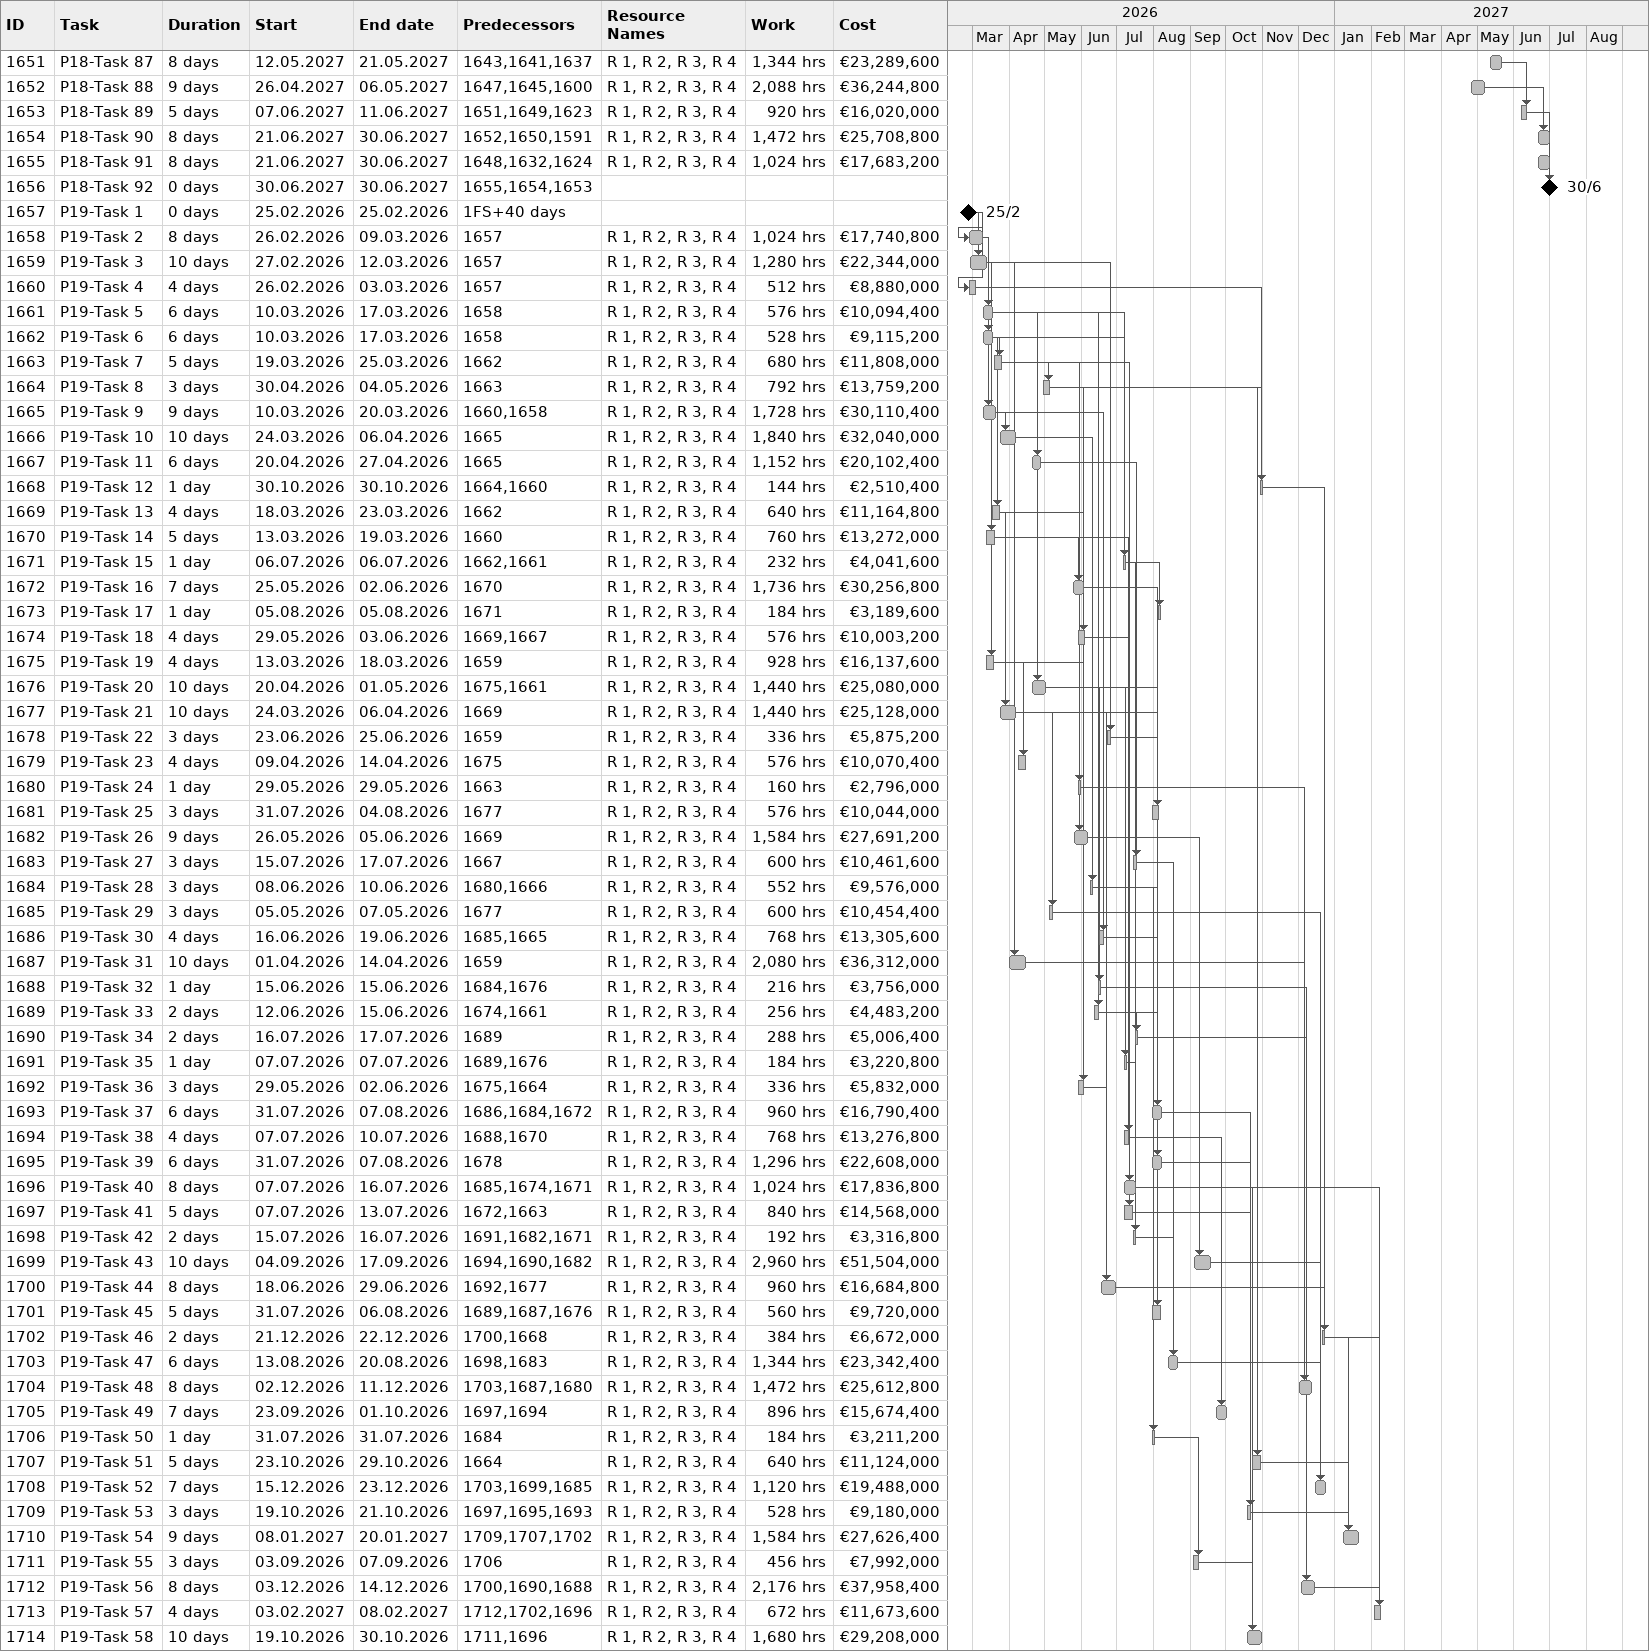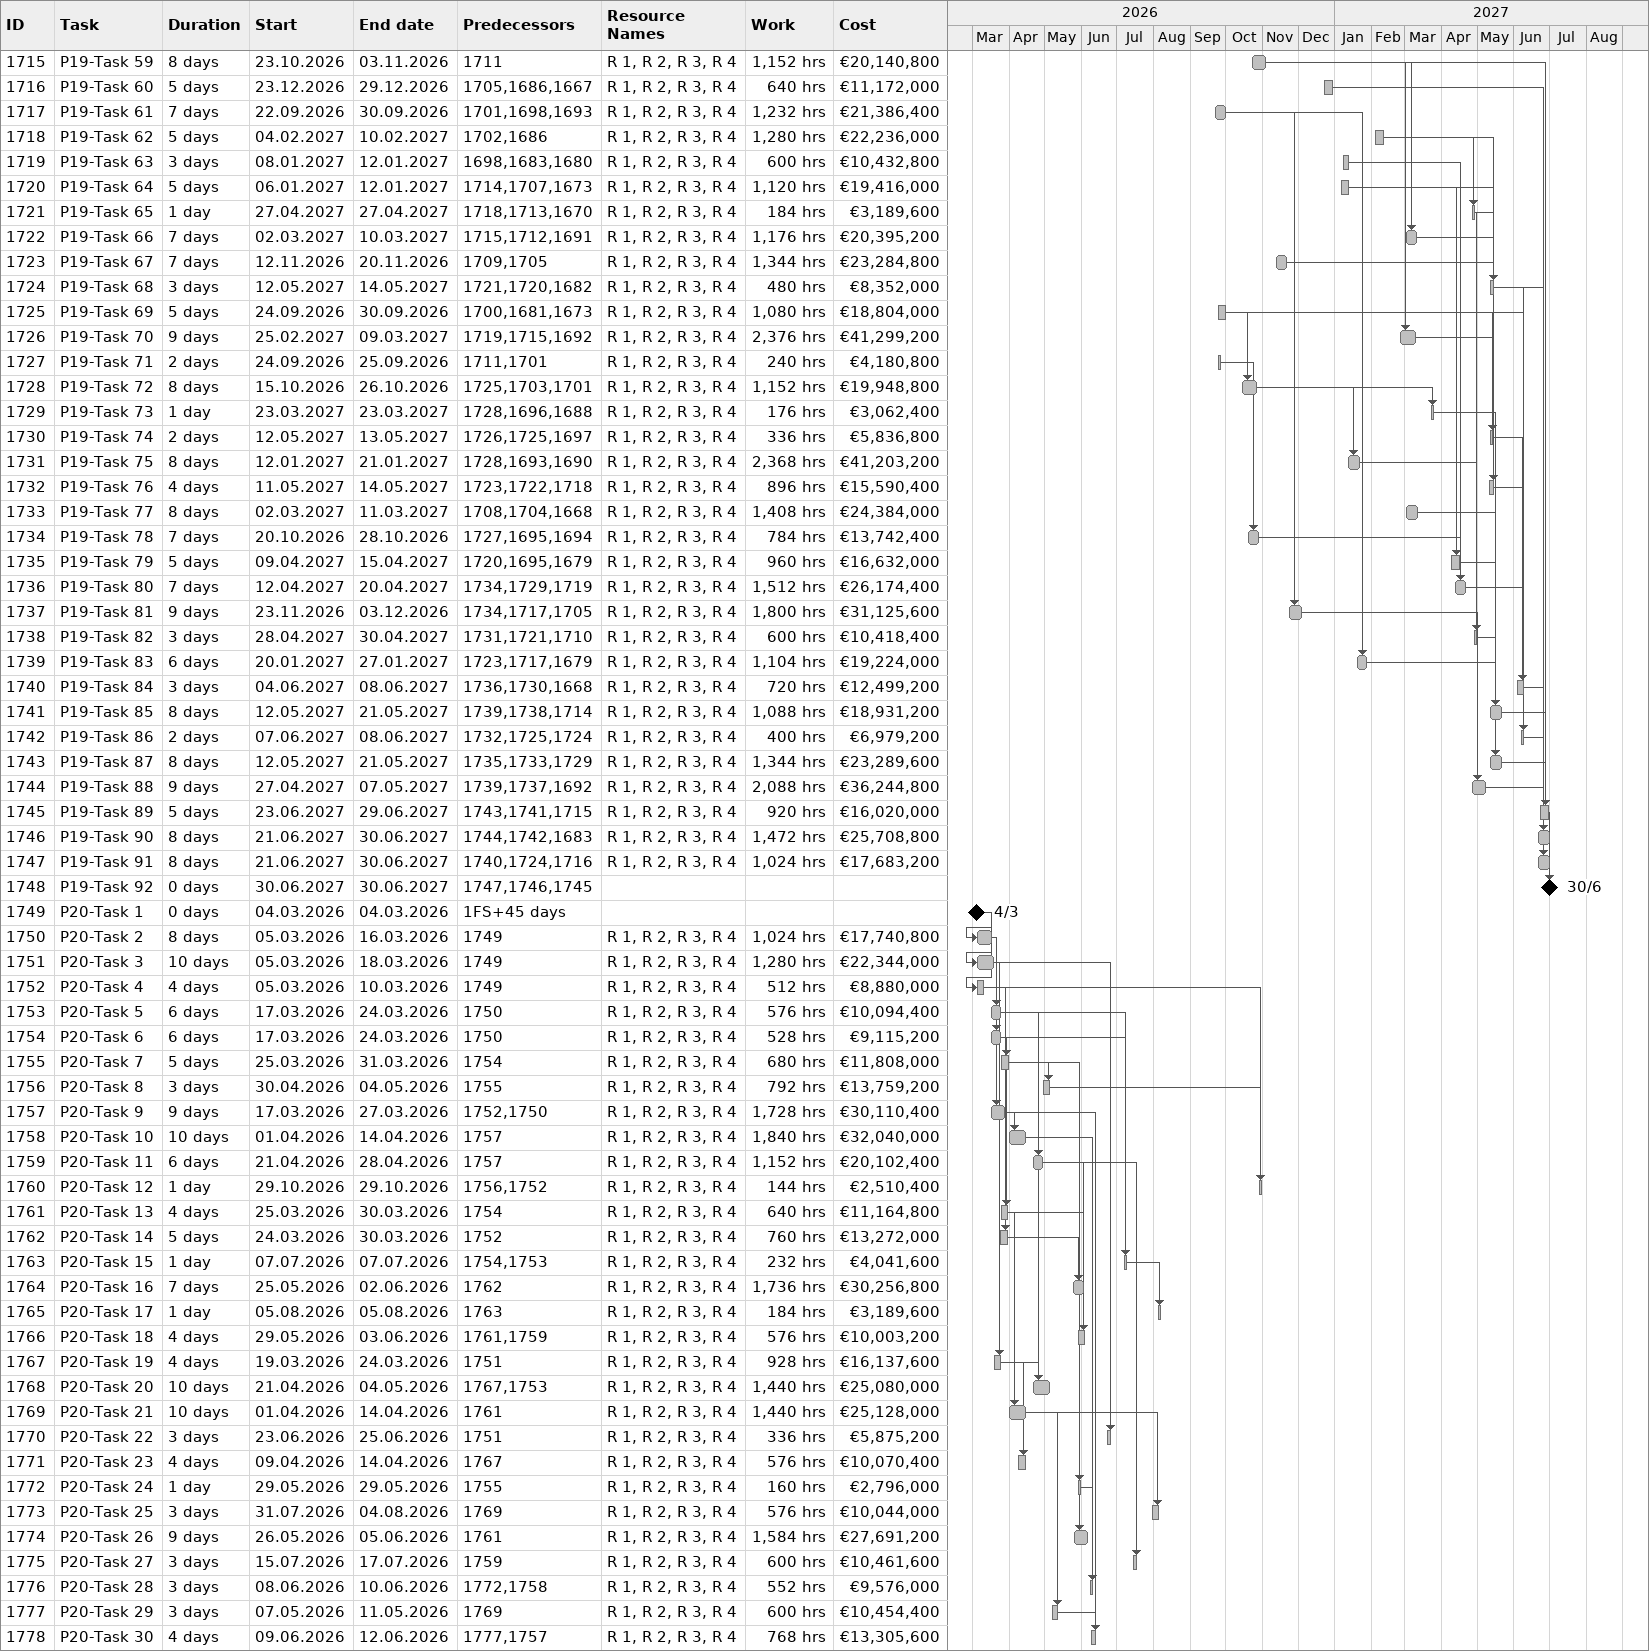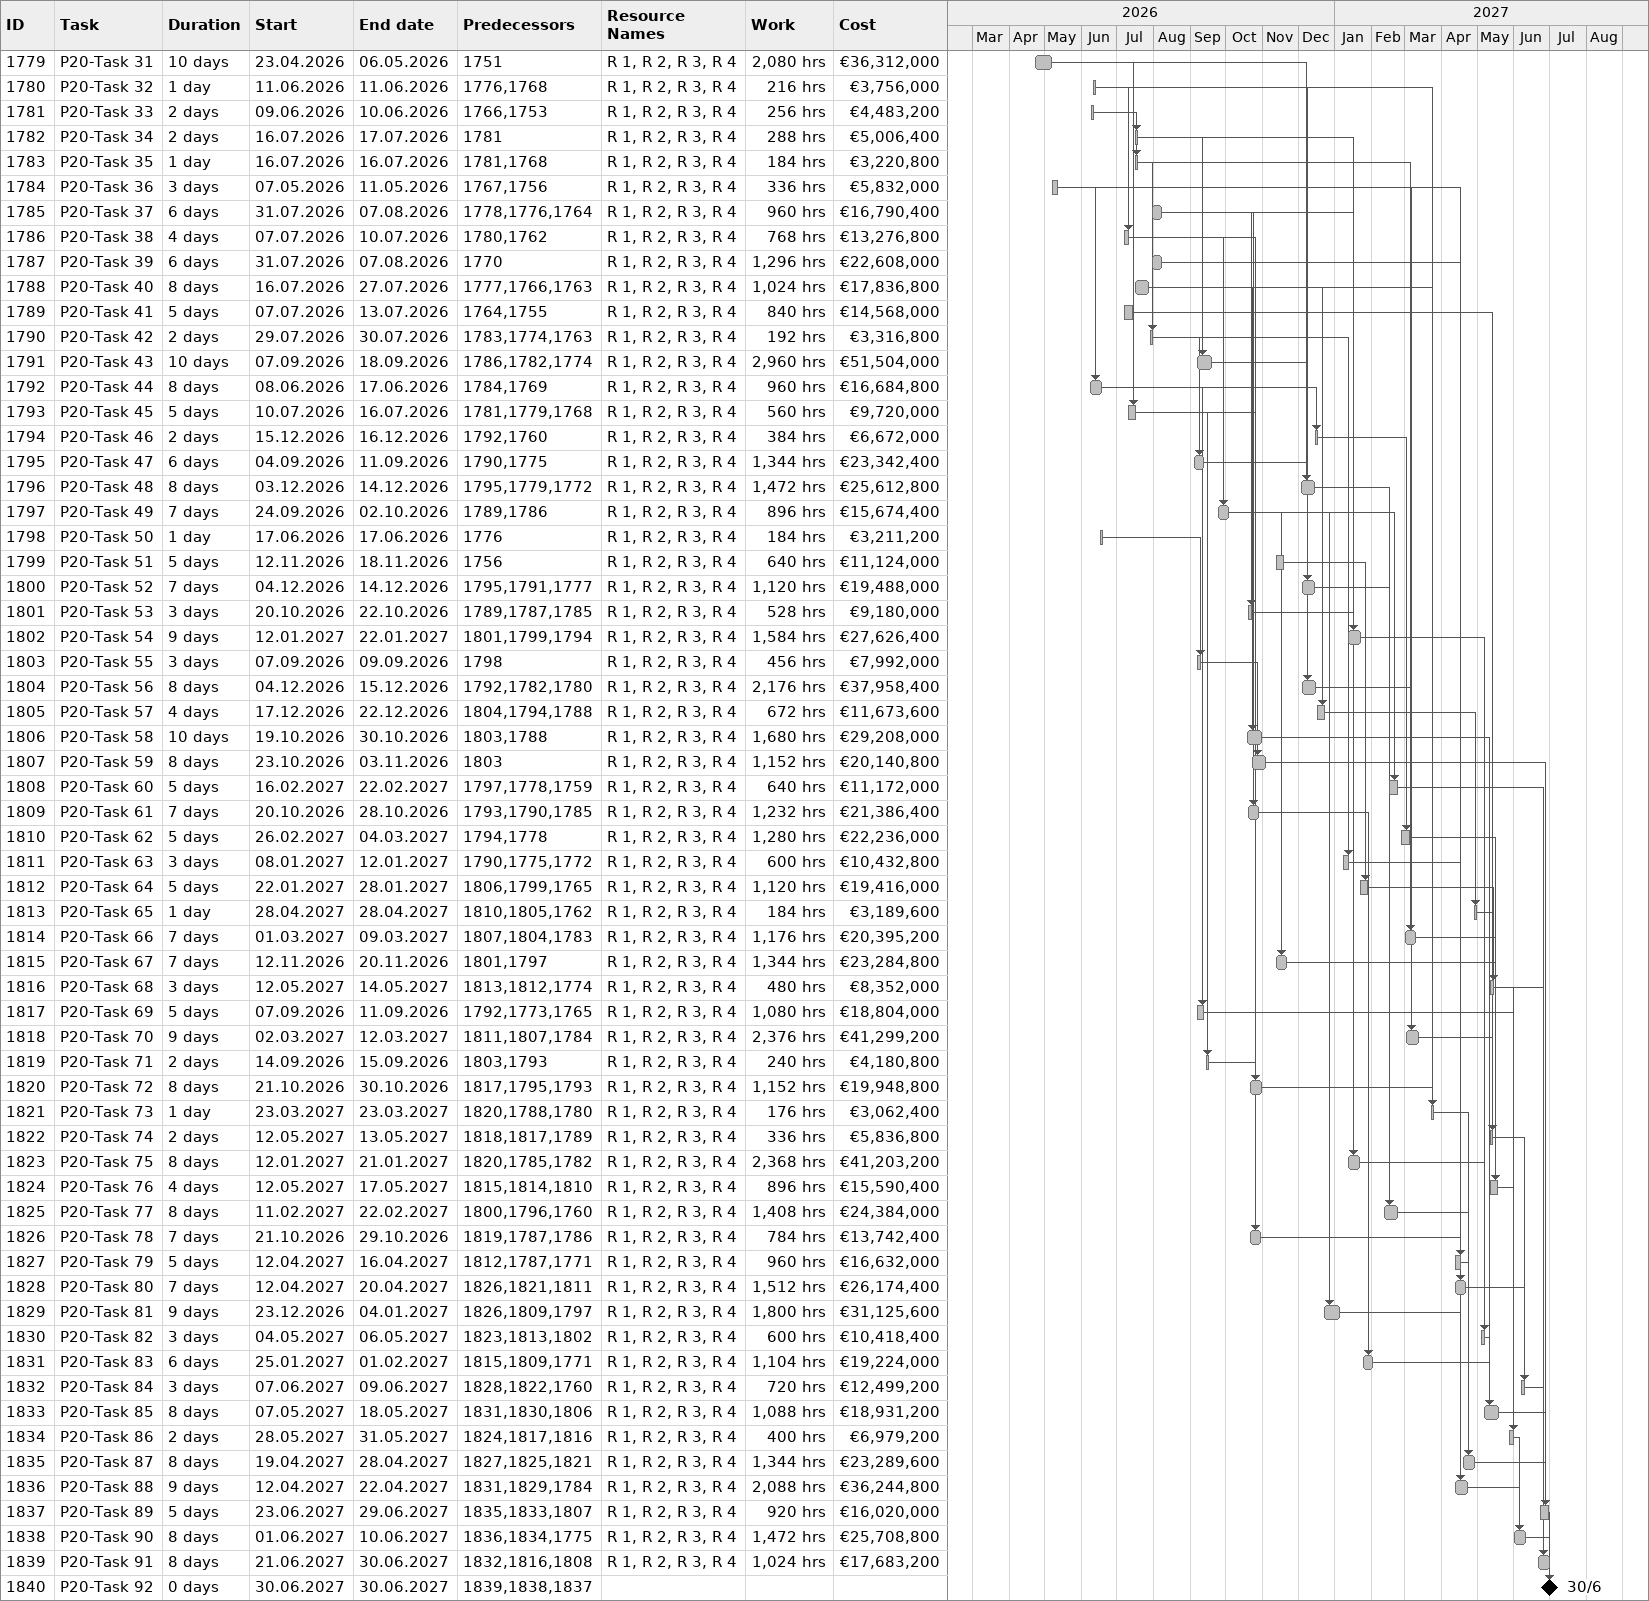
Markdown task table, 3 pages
| ID | Task | Duration | Start | Finish | Predecessors | Resources | Work (h) | Cost (€) |
|---|---|---|---|---|---|---|---|---|
| 1651 | P18-Task 87 | 8d | 2027-05-12 | 2027-05-21 | 1643, 1641, 1637 | R 1, R 2, R 3, R 4 | 1344 | 23289600 |
| 1652 | P18-Task 88 | 9d | 2027-04-26 | 2027-05-06 | 1647, 1645, 1600 | R 1, R 2, R 3, R 4 | 2088 | 36244800 |
| 1653 | P18-Task 89 | 5d | 2027-06-07 | 2027-06-11 | 1651, 1649, 1623 | R 1, R 2, R 3, R 4 | 920 | 16020000 |
| 1654 | P18-Task 90 | 8d | 2027-06-21 | 2027-06-30 | 1652, 1650, 1591 | R 1, R 2, R 3, R 4 | 1472 | 25708800 |
| 1655 | P18-Task 91 | 8d | 2027-06-21 | 2027-06-30 | 1648, 1632, 1624 | R 1, R 2, R 3, R 4 | 1024 | 17683200 |
| 1656 | P18-Task 92 | 0d | 2027-06-30 | 2027-06-30 | 1655, 1654, 1653 |  |  |  |
| 1657 | P19-Task 1 | 0d | 2026-02-25 | 2026-02-25 | 1FS+40d |  |  |  |
| 1658 | P19-Task 2 | 8d | 2026-02-26 | 2026-03-09 | 1657 | R 1, R 2, R 3, R 4 | 1024 | 17740800 |
| 1659 | P19-Task 3 | 10d | 2026-02-27 | 2026-03-12 | 1657 | R 1, R 2, R 3, R 4 | 1280 | 22344000 |
| 1660 | P19-Task 4 | 4d | 2026-02-26 | 2026-03-03 | 1657 | R 1, R 2, R 3, R 4 | 512 | 8880000 |
| 1661 | P19-Task 5 | 6d | 2026-03-10 | 2026-03-17 | 1658 | R 1, R 2, R 3, R 4 | 576 | 10094400 |
| 1662 | P19-Task 6 | 6d | 2026-03-10 | 2026-03-17 | 1658 | R 1, R 2, R 3, R 4 | 528 | 9115200 |
| 1663 | P19-Task 7 | 5d | 2026-03-19 | 2026-03-25 | 1662 | R 1, R 2, R 3, R 4 | 680 | 11808000 |
| 1664 | P19-Task 8 | 3d | 2026-04-30 | 2026-05-04 | 1663 | R 1, R 2, R 3, R 4 | 792 | 13759200 |
| 1665 | P19-Task 9 | 9d | 2026-03-10 | 2026-03-20 | 1660, 1658 | R 1, R 2, R 3, R 4 | 1728 | 30110400 |
| 1666 | P19-Task 10 | 10d | 2026-03-24 | 2026-04-06 | 1665 | R 1, R 2, R 3, R 4 | 1840 | 32040000 |
| 1667 | P19-Task 11 | 6d | 2026-04-20 | 2026-04-27 | 1665 | R 1, R 2, R 3, R 4 | 1152 | 20102400 |
| 1668 | P19-Task 12 | 1d | 2026-10-30 | 2026-10-30 | 1664, 1660 | R 1, R 2, R 3, R 4 | 144 | 2510400 |
| 1669 | P19-Task 13 | 4d | 2026-03-18 | 2026-03-23 | 1662 | R 1, R 2, R 3, R 4 | 640 | 11164800 |
| 1670 | P19-Task 14 | 5d | 2026-03-13 | 2026-03-19 | 1660 | R 1, R 2, R 3, R 4 | 760 | 13272000 |
| 1671 | P19-Task 15 | 1d | 2026-07-06 | 2026-07-06 | 1662, 1661 | R 1, R 2, R 3, R 4 | 232 | 4041600 |
| 1672 | P19-Task 16 | 7d | 2026-05-25 | 2026-06-02 | 1670 | R 1, R 2, R 3, R 4 | 1736 | 30256800 |
| 1673 | P19-Task 17 | 1d | 2026-08-05 | 2026-08-05 | 1671 | R 1, R 2, R 3, R 4 | 184 | 3189600 |
| 1674 | P19-Task 18 | 4d | 2026-05-29 | 2026-06-03 | 1669, 1667 | R 1, R 2, R 3, R 4 | 576 | 10003200 |
| 1675 | P19-Task 19 | 4d | 2026-03-13 | 2026-03-18 | 1659 | R 1, R 2, R 3, R 4 | 928 | 16137600 |
| 1676 | P19-Task 20 | 10d | 2026-04-20 | 2026-05-01 | 1675, 1661 | R 1, R 2, R 3, R 4 | 1440 | 25080000 |
| 1677 | P19-Task 21 | 10d | 2026-03-24 | 2026-04-06 | 1669 | R 1, R 2, R 3, R 4 | 1440 | 25128000 |
| 1678 | P19-Task 22 | 3d | 2026-06-23 | 2026-06-25 | 1659 | R 1, R 2, R 3, R 4 | 336 | 5875200 |
| 1679 | P19-Task 23 | 4d | 2026-04-09 | 2026-04-14 | 1675 | R 1, R 2, R 3, R 4 | 576 | 10070400 |
| 1680 | P19-Task 24 | 1d | 2026-05-29 | 2026-05-29 | 1663 | R 1, R 2, R 3, R 4 | 160 | 2796000 |
| 1681 | P19-Task 25 | 3d | 2026-07-31 | 2026-08-04 | 1677 | R 1, R 2, R 3, R 4 | 576 | 10044000 |
| 1682 | P19-Task 26 | 9d | 2026-05-26 | 2026-06-05 | 1669 | R 1, R 2, R 3, R 4 | 1584 | 27691200 |
| 1683 | P19-Task 27 | 3d | 2026-07-15 | 2026-07-17 | 1667 | R 1, R 2, R 3, R 4 | 600 | 10461600 |
| 1684 | P19-Task 28 | 3d | 2026-06-08 | 2026-06-10 | 1680, 1666 | R 1, R 2, R 3, R 4 | 552 | 9576000 |
| 1685 | P19-Task 29 | 3d | 2026-05-05 | 2026-05-07 | 1677 | R 1, R 2, R 3, R 4 | 600 | 10454400 |
| 1686 | P19-Task 30 | 4d | 2026-06-16 | 2026-06-19 | 1685, 1665 | R 1, R 2, R 3, R 4 | 768 | 13305600 |
| 1687 | P19-Task 31 | 10d | 2026-04-01 | 2026-04-14 | 1659 | R 1, R 2, R 3, R 4 | 2080 | 36312000 |
| 1688 | P19-Task 32 | 1d | 2026-06-15 | 2026-06-15 | 1684, 1676 | R 1, R 2, R 3, R 4 | 216 | 3756000 |
| 1689 | P19-Task 33 | 2d | 2026-06-12 | 2026-06-15 | 1674, 1661 | R 1, R 2, R 3, R 4 | 256 | 4483200 |
| 1690 | P19-Task 34 | 2d | 2026-07-16 | 2026-07-17 | 1689 | R 1, R 2, R 3, R 4 | 288 | 5006400 |
| 1691 | P19-Task 35 | 1d | 2026-07-07 | 2026-07-07 | 1689, 1676 | R 1, R 2, R 3, R 4 | 184 | 3220800 |
| 1692 | P19-Task 36 | 3d | 2026-05-29 | 2026-06-02 | 1675, 1664 | R 1, R 2, R 3, R 4 | 336 | 5832000 |
| 1693 | P19-Task 37 | 6d | 2026-07-31 | 2026-08-07 | 1686, 1684, 1672 | R 1, R 2, R 3, R 4 | 960 | 16790400 |
| 1694 | P19-Task 38 | 4d | 2026-07-07 | 2026-07-10 | 1688, 1670 | R 1, R 2, R 3, R 4 | 768 | 13276800 |
| 1695 | P19-Task 39 | 6d | 2026-07-31 | 2026-08-07 | 1678 | R 1, R 2, R 3, R 4 | 1296 | 22608000 |
| 1696 | P19-Task 40 | 8d | 2026-07-07 | 2026-07-16 | 1685, 1674, 1671 | R 1, R 2, R 3, R 4 | 1024 | 17836800 |
| 1697 | P19-Task 41 | 5d | 2026-07-07 | 2026-07-13 | 1672, 1663 | R 1, R 2, R 3, R 4 | 840 | 14568000 |
| 1698 | P19-Task 42 | 2d | 2026-07-15 | 2026-07-16 | 1691, 1682, 1671 | R 1, R 2, R 3, R 4 | 192 | 3316800 |
| 1699 | P19-Task 43 | 10d | 2026-09-04 | 2026-09-17 | 1694, 1690, 1682 | R 1, R 2, R 3, R 4 | 2960 | 51504000 |
| 1700 | P19-Task 44 | 8d | 2026-06-18 | 2026-06-29 | 1692, 1677 | R 1, R 2, R 3, R 4 | 960 | 16684800 |
| 1701 | P19-Task 45 | 5d | 2026-07-31 | 2026-08-06 | 1689, 1687, 1676 | R 1, R 2, R 3, R 4 | 560 | 9720000 |
| 1702 | P19-Task 46 | 2d | 2026-12-21 | 2026-12-22 | 1700, 1668 | R 1, R 2, R 3, R 4 | 384 | 6672000 |
| 1703 | P19-Task 47 | 6d | 2026-08-13 | 2026-08-20 | 1698, 1683 | R 1, R 2, R 3, R 4 | 1344 | 23342400 |
| 1704 | P19-Task 48 | 8d | 2026-12-02 | 2026-12-11 | 1703, 1687, 1680 | R 1, R 2, R 3, R 4 | 1472 | 25612800 |
| 1705 | P19-Task 49 | 7d | 2026-09-23 | 2026-10-01 | 1697, 1694 | R 1, R 2, R 3, R 4 | 896 | 15674400 |
| 1706 | P19-Task 50 | 1d | 2026-07-31 | 2026-07-31 | 1684 | R 1, R 2, R 3, R 4 | 184 | 3211200 |
| 1707 | P19-Task 51 | 5d | 2026-10-23 | 2026-10-29 | 1664 | R 1, R 2, R 3, R 4 | 640 | 11124000 |
| 1708 | P19-Task 52 | 7d | 2026-12-15 | 2026-12-23 | 1703, 1699, 1685 | R 1, R 2, R 3, R 4 | 1120 | 19488000 |
| 1709 | P19-Task 53 | 3d | 2026-10-19 | 2026-10-21 | 1697, 1695, 1693 | R 1, R 2, R 3, R 4 | 528 | 9180000 |
| 1710 | P19-Task 54 | 9d | 2027-01-08 | 2027-01-20 | 1709, 1707, 1702 | R 1, R 2, R 3, R 4 | 1584 | 27626400 |
| 1711 | P19-Task 55 | 3d | 2026-09-03 | 2026-09-07 | 1706 | R 1, R 2, R 3, R 4 | 456 | 7992000 |
| 1712 | P19-Task 56 | 8d | 2026-12-03 | 2026-12-14 | 1700, 1690, 1688 | R 1, R 2, R 3, R 4 | 2176 | 37958400 |
| 1713 | P19-Task 57 | 4d | 2027-02-03 | 2027-02-08 | 1712, 1702, 1696 | R 1, R 2, R 3, R 4 | 672 | 11673600 |
| 1714 | P19-Task 58 | 10d | 2026-10-19 | 2026-10-30 | 1711, 1696 | R 1, R 2, R 3, R 4 | 1680 | 29208000 |
| 1715 | P19-Task 59 | 8d | 2026-10-23 | 2026-11-03 | 1711 | R 1, R 2, R 3, R 4 | 1152 | 20140800 |
| 1716 | P19-Task 60 | 5d | 2026-12-23 | 2026-12-29 | 1705, 1686, 1667 | R 1, R 2, R 3, R 4 | 640 | 11172000 |
| 1717 | P19-Task 61 | 7d | 2026-09-22 | 2026-09-30 | 1701, 1698, 1693 | R 1, R 2, R 3, R 4 | 1232 | 21386400 |
| 1718 | P19-Task 62 | 5d | 2027-02-04 | 2027-02-10 | 1702, 1686 | R 1, R 2, R 3, R 4 | 1280 | 22236000 |
| 1719 | P19-Task 63 | 3d | 2027-01-08 | 2027-01-12 | 1698, 1683, 1680 | R 1, R 2, R 3, R 4 | 600 | 10432800 |
| 1720 | P19-Task 64 | 5d | 2027-01-06 | 2027-01-12 | 1714, 1707, 1673 | R 1, R 2, R 3, R 4 | 1120 | 19416000 |
| 1721 | P19-Task 65 | 1d | 2027-04-27 | 2027-04-27 | 1718, 1713, 1670 | R 1, R 2, R 3, R 4 | 184 | 3189600 |
| 1722 | P19-Task 66 | 7d | 2027-03-02 | 2027-03-10 | 1715, 1712, 1691 | R 1, R 2, R 3, R 4 | 1176 | 20395200 |
| 1723 | P19-Task 67 | 7d | 2026-11-12 | 2026-11-20 | 1709, 1705 | R 1, R 2, R 3, R 4 | 1344 | 23284800 |
| 1724 | P19-Task 68 | 3d | 2027-05-12 | 2027-05-14 | 1721, 1720, 1682 | R 1, R 2, R 3, R 4 | 480 | 8352000 |
| 1725 | P19-Task 69 | 5d | 2026-09-24 | 2026-09-30 | 1700, 1681, 1673 | R 1, R 2, R 3, R 4 | 1080 | 18804000 |
| 1726 | P19-Task 70 | 9d | 2027-02-25 | 2027-03-09 | 1719, 1715, 1692 | R 1, R 2, R 3, R 4 | 2376 | 41299200 |
| 1727 | P19-Task 71 | 2d | 2026-09-24 | 2026-09-25 | 1711, 1701 | R 1, R 2, R 3, R 4 | 240 | 4180800 |
| 1728 | P19-Task 72 | 8d | 2026-10-15 | 2026-10-26 | 1725, 1703, 1701 | R 1, R 2, R 3, R 4 | 1152 | 19948800 |
| 1729 | P19-Task 73 | 1d | 2027-03-23 | 2027-03-23 | 1728, 1696, 1688 | R 1, R 2, R 3, R 4 | 176 | 3062400 |
| 1730 | P19-Task 74 | 2d | 2027-05-12 | 2027-05-13 | 1726, 1725, 1697 | R 1, R 2, R 3, R 4 | 336 | 5836800 |
| 1731 | P19-Task 75 | 8d | 2027-01-12 | 2027-01-21 | 1728, 1693, 1690 | R 1, R 2, R 3, R 4 | 2368 | 41203200 |
| 1732 | P19-Task 76 | 4d | 2027-05-11 | 2027-05-14 | 1723, 1722, 1718 | R 1, R 2, R 3, R 4 | 896 | 15590400 |
| 1733 | P19-Task 77 | 8d | 2027-03-02 | 2027-03-11 | 1708, 1704, 1668 | R 1, R 2, R 3, R 4 | 1408 | 24384000 |
| 1734 | P19-Task 78 | 7d | 2026-10-20 | 2026-10-28 | 1727, 1695, 1694 | R 1, R 2, R 3, R 4 | 784 | 13742400 |
| 1735 | P19-Task 79 | 5d | 2027-04-09 | 2027-04-15 | 1720, 1695, 1679 | R 1, R 2, R 3, R 4 | 960 | 16632000 |
| 1736 | P19-Task 80 | 7d | 2027-04-12 | 2027-04-20 | 1734, 1729, 1719 | R 1, R 2, R 3, R 4 | 1512 | 26174400 |
| 1737 | P19-Task 81 | 9d | 2026-11-23 | 2026-12-03 | 1734, 1717, 1705 | R 1, R 2, R 3, R 4 | 1800 | 31125600 |
| 1738 | P19-Task 82 | 3d | 2027-04-28 | 2027-04-30 | 1731, 1721, 1710 | R 1, R 2, R 3, R 4 | 600 | 10418400 |
| 1739 | P19-Task 83 | 6d | 2027-01-20 | 2027-01-27 | 1723, 1717, 1679 | R 1, R 2, R 3, R 4 | 1104 | 19224000 |
| 1740 | P19-Task 84 | 3d | 2027-06-04 | 2027-06-08 | 1736, 1730, 1668 | R 1, R 2, R 3, R 4 | 720 | 12499200 |
| 1741 | P19-Task 85 | 8d | 2027-05-12 | 2027-05-21 | 1739, 1738, 1714 | R 1, R 2, R 3, R 4 | 1088 | 18931200 |
| 1742 | P19-Task 86 | 2d | 2027-06-07 | 2027-06-08 | 1732, 1725, 1724 | R 1, R 2, R 3, R 4 | 400 | 6979200 |
| 1743 | P19-Task 87 | 8d | 2027-05-12 | 2027-05-21 | 1735, 1733, 1729 | R 1, R 2, R 3, R 4 | 1344 | 23289600 |
| 1744 | P19-Task 88 | 9d | 2027-04-27 | 2027-05-07 | 1739, 1737, 1692 | R 1, R 2, R 3, R 4 | 2088 | 36244800 |
| 1745 | P19-Task 89 | 5d | 2027-06-23 | 2027-06-29 | 1743, 1741, 1715 | R 1, R 2, R 3, R 4 | 920 | 16020000 |
| 1746 | P19-Task 90 | 8d | 2027-06-21 | 2027-06-30 | 1744, 1742, 1683 | R 1, R 2, R 3, R 4 | 1472 | 25708800 |
| 1747 | P19-Task 91 | 8d | 2027-06-21 | 2027-06-30 | 1740, 1724, 1716 | R 1, R 2, R 3, R 4 | 1024 | 17683200 |
| 1748 | P19-Task 92 | 0d | 2027-06-30 | 2027-06-30 | 1747, 1746, 1745 |  |  |  |
| 1749 | P20-Task 1 | 0d | 2026-03-04 | 2026-03-04 | 1FS+45d |  |  |  |
| 1750 | P20-Task 2 | 8d | 2026-03-05 | 2026-03-16 | 1749 | R 1, R 2, R 3, R 4 | 1024 | 17740800 |
| 1751 | P20-Task 3 | 10d | 2026-03-05 | 2026-03-18 | 1749 | R 1, R 2, R 3, R 4 | 1280 | 22344000 |
| 1752 | P20-Task 4 | 4d | 2026-03-05 | 2026-03-10 | 1749 | R 1, R 2, R 3, R 4 | 512 | 8880000 |
| 1753 | P20-Task 5 | 6d | 2026-03-17 | 2026-03-24 | 1750 | R 1, R 2, R 3, R 4 | 576 | 10094400 |
| 1754 | P20-Task 6 | 6d | 2026-03-17 | 2026-03-24 | 1750 | R 1, R 2, R 3, R 4 | 528 | 9115200 |
| 1755 | P20-Task 7 | 5d | 2026-03-25 | 2026-03-31 | 1754 | R 1, R 2, R 3, R 4 | 680 | 11808000 |
| 1756 | P20-Task 8 | 3d | 2026-04-30 | 2026-05-04 | 1755 | R 1, R 2, R 3, R 4 | 792 | 13759200 |
| 1757 | P20-Task 9 | 9d | 2026-03-17 | 2026-03-27 | 1752, 1750 | R 1, R 2, R 3, R 4 | 1728 | 30110400 |
| 1758 | P20-Task 10 | 10d | 2026-04-01 | 2026-04-14 | 1757 | R 1, R 2, R 3, R 4 | 1840 | 32040000 |
| 1759 | P20-Task 11 | 6d | 2026-04-21 | 2026-04-28 | 1757 | R 1, R 2, R 3, R 4 | 1152 | 20102400 |
| 1760 | P20-Task 12 | 1d | 2026-10-29 | 2026-10-29 | 1756, 1752 | R 1, R 2, R 3, R 4 | 144 | 2510400 |
| 1761 | P20-Task 13 | 4d | 2026-03-25 | 2026-03-30 | 1754 | R 1, R 2, R 3, R 4 | 640 | 11164800 |
| 1762 | P20-Task 14 | 5d | 2026-03-24 | 2026-03-30 | 1752 | R 1, R 2, R 3, R 4 | 760 | 13272000 |
| 1763 | P20-Task 15 | 1d | 2026-07-07 | 2026-07-07 | 1754, 1753 | R 1, R 2, R 3, R 4 | 232 | 4041600 |
| 1764 | P20-Task 16 | 7d | 2026-05-25 | 2026-06-02 | 1762 | R 1, R 2, R 3, R 4 | 1736 | 30256800 |
| 1765 | P20-Task 17 | 1d | 2026-08-05 | 2026-08-05 | 1763 | R 1, R 2, R 3, R 4 | 184 | 3189600 |
| 1766 | P20-Task 18 | 4d | 2026-05-29 | 2026-06-03 | 1761, 1759 | R 1, R 2, R 3, R 4 | 576 | 10003200 |
| 1767 | P20-Task 19 | 4d | 2026-03-19 | 2026-03-24 | 1751 | R 1, R 2, R 3, R 4 | 928 | 16137600 |
| 1768 | P20-Task 20 | 10d | 2026-04-21 | 2026-05-04 | 1767, 1753 | R 1, R 2, R 3, R 4 | 1440 | 25080000 |
| 1769 | P20-Task 21 | 10d | 2026-04-01 | 2026-04-14 | 1761 | R 1, R 2, R 3, R 4 | 1440 | 25128000 |
| 1770 | P20-Task 22 | 3d | 2026-06-23 | 2026-06-25 | 1751 | R 1, R 2, R 3, R 4 | 336 | 5875200 |
| 1771 | P20-Task 23 | 4d | 2026-04-09 | 2026-04-14 | 1767 | R 1, R 2, R 3, R 4 | 576 | 10070400 |
| 1772 | P20-Task 24 | 1d | 2026-05-29 | 2026-05-29 | 1755 | R 1, R 2, R 3, R 4 | 160 | 2796000 |
| 1773 | P20-Task 25 | 3d | 2026-07-31 | 2026-08-04 | 1769 | R 1, R 2, R 3, R 4 | 576 | 10044000 |
| 1774 | P20-Task 26 | 9d | 2026-05-26 | 2026-06-05 | 1761 | R 1, R 2, R 3, R 4 | 1584 | 27691200 |
| 1775 | P20-Task 27 | 3d | 2026-07-15 | 2026-07-17 | 1759 | R 1, R 2, R 3, R 4 | 600 | 10461600 |
| 1776 | P20-Task 28 | 3d | 2026-06-08 | 2026-06-10 | 1772, 1758 | R 1, R 2, R 3, R 4 | 552 | 9576000 |
| 1777 | P20-Task 29 | 3d | 2026-05-07 | 2026-05-11 | 1769 | R 1, R 2, R 3, R 4 | 600 | 10454400 |
| 1778 | P20-Task 30 | 4d | 2026-06-09 | 2026-06-12 | 1777, 1757 | R 1, R 2, R 3, R 4 | 768 | 13305600 |
| 1779 | P20-Task 31 | 10d | 2026-04-23 | 2026-05-06 | 1751 | R 1, R 2, R 3, R 4 | 2080 | 36312000 |
| 1780 | P20-Task 32 | 1d | 2026-06-11 | 2026-06-11 | 1776, 1768 | R 1, R 2, R 3, R 4 | 216 | 3756000 |
| 1781 | P20-Task 33 | 2d | 2026-06-09 | 2026-06-10 | 1766, 1753 | R 1, R 2, R 3, R 4 | 256 | 4483200 |
| 1782 | P20-Task 34 | 2d | 2026-07-16 | 2026-07-17 | 1781 | R 1, R 2, R 3, R 4 | 288 | 5006400 |
| 1783 | P20-Task 35 | 1d | 2026-07-16 | 2026-07-16 | 1781, 1768 | R 1, R 2, R 3, R 4 | 184 | 3220800 |
| 1784 | P20-Task 36 | 3d | 2026-05-07 | 2026-05-11 | 1767, 1756 | R 1, R 2, R 3, R 4 | 336 | 5832000 |
| 1785 | P20-Task 37 | 6d | 2026-07-31 | 2026-08-07 | 1778, 1776, 1764 | R 1, R 2, R 3, R 4 | 960 | 16790400 |
| 1786 | P20-Task 38 | 4d | 2026-07-07 | 2026-07-10 | 1780, 1762 | R 1, R 2, R 3, R 4 | 768 | 13276800 |
| 1787 | P20-Task 39 | 6d | 2026-07-31 | 2026-08-07 | 1770 | R 1, R 2, R 3, R 4 | 1296 | 22608000 |
| 1788 | P20-Task 40 | 8d | 2026-07-16 | 2026-07-27 | 1777, 1766, 1763 | R 1, R 2, R 3, R 4 | 1024 | 17836800 |
| 1789 | P20-Task 41 | 5d | 2026-07-07 | 2026-07-13 | 1764, 1755 | R 1, R 2, R 3, R 4 | 840 | 14568000 |
| 1790 | P20-Task 42 | 2d | 2026-07-29 | 2026-07-30 | 1783, 1774, 1763 | R 1, R 2, R 3, R 4 | 192 | 3316800 |
| 1791 | P20-Task 43 | 10d | 2026-09-07 | 2026-09-18 | 1786, 1782, 1774 | R 1, R 2, R 3, R 4 | 2960 | 51504000 |
| 1792 | P20-Task 44 | 8d | 2026-06-08 | 2026-06-17 | 1784, 1769 | R 1, R 2, R 3, R 4 | 960 | 16684800 |
| 1793 | P20-Task 45 | 5d | 2026-07-10 | 2026-07-16 | 1781, 1779, 1768 | R 1, R 2, R 3, R 4 | 560 | 9720000 |
| 1794 | P20-Task 46 | 2d | 2026-12-15 | 2026-12-16 | 1792, 1760 | R 1, R 2, R 3, R 4 | 384 | 6672000 |
| 1795 | P20-Task 47 | 6d | 2026-09-04 | 2026-09-11 | 1790, 1775 | R 1, R 2, R 3, R 4 | 1344 | 23342400 |
| 1796 | P20-Task 48 | 8d | 2026-12-03 | 2026-12-14 | 1795, 1779, 1772 | R 1, R 2, R 3, R 4 | 1472 | 25612800 |
| 1797 | P20-Task 49 | 7d | 2026-09-24 | 2026-10-02 | 1789, 1786 | R 1, R 2, R 3, R 4 | 896 | 15674400 |
| 1798 | P20-Task 50 | 1d | 2026-06-17 | 2026-06-17 | 1776 | R 1, R 2, R 3, R 4 | 184 | 3211200 |
| 1799 | P20-Task 51 | 5d | 2026-11-12 | 2026-11-18 | 1756 | R 1, R 2, R 3, R 4 | 640 | 11124000 |
| 1800 | P20-Task 52 | 7d | 2026-12-04 | 2026-12-14 | 1795, 1791, 1777 | R 1, R 2, R 3, R 4 | 1120 | 19488000 |
| 1801 | P20-Task 53 | 3d | 2026-10-20 | 2026-10-22 | 1789, 1787, 1785 | R 1, R 2, R 3, R 4 | 528 | 9180000 |
| 1802 | P20-Task 54 | 9d | 2027-01-12 | 2027-01-22 | 1801, 1799, 1794 | R 1, R 2, R 3, R 4 | 1584 | 27626400 |
| 1803 | P20-Task 55 | 3d | 2026-09-07 | 2026-09-09 | 1798 | R 1, R 2, R 3, R 4 | 456 | 7992000 |
| 1804 | P20-Task 56 | 8d | 2026-12-04 | 2026-12-15 | 1792, 1782, 1780 | R 1, R 2, R 3, R 4 | 2176 | 37958400 |
| 1805 | P20-Task 57 | 4d | 2026-12-17 | 2026-12-22 | 1804, 1794, 1788 | R 1, R 2, R 3, R 4 | 672 | 11673600 |
| 1806 | P20-Task 58 | 10d | 2026-10-19 | 2026-10-30 | 1803, 1788 | R 1, R 2, R 3, R 4 | 1680 | 29208000 |
| 1807 | P20-Task 59 | 8d | 2026-10-23 | 2026-11-03 | 1803 | R 1, R 2, R 3, R 4 | 1152 | 20140800 |
| 1808 | P20-Task 60 | 5d | 2027-02-16 | 2027-02-22 | 1797, 1778, 1759 | R 1, R 2, R 3, R 4 | 640 | 11172000 |
| 1809 | P20-Task 61 | 7d | 2026-10-20 | 2026-10-28 | 1793, 1790, 1785 | R 1, R 2, R 3, R 4 | 1232 | 21386400 |
| 1810 | P20-Task 62 | 5d | 2027-02-26 | 2027-03-04 | 1794, 1778 | R 1, R 2, R 3, R 4 | 1280 | 22236000 |
| 1811 | P20-Task 63 | 3d | 2027-01-08 | 2027-01-12 | 1790, 1775, 1772 | R 1, R 2, R 3, R 4 | 600 | 10432800 |
| 1812 | P20-Task 64 | 5d | 2027-01-22 | 2027-01-28 | 1806, 1799, 1765 | R 1, R 2, R 3, R 4 | 1120 | 19416000 |
| 1813 | P20-Task 65 | 1d | 2027-04-28 | 2027-04-28 | 1810, 1805, 1762 | R 1, R 2, R 3, R 4 | 184 | 3189600 |
| 1814 | P20-Task 66 | 7d | 2027-03-01 | 2027-03-09 | 1807, 1804, 1783 | R 1, R 2, R 3, R 4 | 1176 | 20395200 |
| 1815 | P20-Task 67 | 7d | 2026-11-12 | 2026-11-20 | 1801, 1797 | R 1, R 2, R 3, R 4 | 1344 | 23284800 |
| 1816 | P20-Task 68 | 3d | 2027-05-12 | 2027-05-14 | 1813, 1812, 1774 | R 1, R 2, R 3, R 4 | 480 | 8352000 |
| 1817 | P20-Task 69 | 5d | 2026-09-07 | 2026-09-11 | 1792, 1773, 1765 | R 1, R 2, R 3, R 4 | 1080 | 18804000 |
| 1818 | P20-Task 70 | 9d | 2027-03-02 | 2027-03-12 | 1811, 1807, 1784 | R 1, R 2, R 3, R 4 | 2376 | 41299200 |
| 1819 | P20-Task 71 | 2d | 2026-09-14 | 2026-09-15 | 1803, 1793 | R 1, R 2, R 3, R 4 | 240 | 4180800 |
| 1820 | P20-Task 72 | 8d | 2026-10-21 | 2026-10-30 | 1817, 1795, 1793 | R 1, R 2, R 3, R 4 | 1152 | 19948800 |
| 1821 | P20-Task 73 | 1d | 2027-03-23 | 2027-03-23 | 1820, 1788, 1780 | R 1, R 2, R 3, R 4 | 176 | 3062400 |
| 1822 | P20-Task 74 | 2d | 2027-05-12 | 2027-05-13 | 1818, 1817, 1789 | R 1, R 2, R 3, R 4 | 336 | 5836800 |
| 1823 | P20-Task 75 | 8d | 2027-01-12 | 2027-01-21 | 1820, 1785, 1782 | R 1, R 2, R 3, R 4 | 2368 | 41203200 |
| 1824 | P20-Task 76 | 4d | 2027-05-12 | 2027-05-17 | 1815, 1814, 1810 | R 1, R 2, R 3, R 4 | 896 | 15590400 |
| 1825 | P20-Task 77 | 8d | 2027-02-11 | 2027-02-22 | 1800, 1796, 1760 | R 1, R 2, R 3, R 4 | 1408 | 24384000 |
| 1826 | P20-Task 78 | 7d | 2026-10-21 | 2026-10-29 | 1819, 1787, 1786 | R 1, R 2, R 3, R 4 | 784 | 13742400 |
| 1827 | P20-Task 79 | 5d | 2027-04-12 | 2027-04-16 | 1812, 1787, 1771 | R 1, R 2, R 3, R 4 | 960 | 16632000 |
| 1828 | P20-Task 80 | 7d | 2027-04-12 | 2027-04-20 | 1826, 1821, 1811 | R 1, R 2, R 3, R 4 | 1512 | 26174400 |
| 1829 | P20-Task 81 | 9d | 2026-12-23 | 2027-01-04 | 1826, 1809, 1797 | R 1, R 2, R 3, R 4 | 1800 | 31125600 |
| 1830 | P20-Task 82 | 3d | 2027-05-04 | 2027-05-06 | 1823, 1813, 1802 | R 1, R 2, R 3, R 4 | 600 | 10418400 |
| 1831 | P20-Task 83 | 6d | 2027-01-25 | 2027-02-01 | 1815, 1809, 1771 | R 1, R 2, R 3, R 4 | 1104 | 19224000 |
| 1832 | P20-Task 84 | 3d | 2027-06-07 | 2027-06-09 | 1828, 1822, 1760 | R 1, R 2, R 3, R 4 | 720 | 12499200 |
| 1833 | P20-Task 85 | 8d | 2027-05-07 | 2027-05-18 | 1831, 1830, 1806 | R 1, R 2, R 3, R 4 | 1088 | 18931200 |
| 1834 | P20-Task 86 | 2d | 2027-05-28 | 2027-05-31 | 1824, 1817, 1816 | R 1, R 2, R 3, R 4 | 400 | 6979200 |
| 1835 | P20-Task 87 | 8d | 2027-04-19 | 2027-04-28 | 1827, 1825, 1821 | R 1, R 2, R 3, R 4 | 1344 | 23289600 |
| 1836 | P20-Task 88 | 9d | 2027-04-12 | 2027-04-22 | 1831, 1829, 1784 | R 1, R 2, R 3, R 4 | 2088 | 36244800 |
| 1837 | P20-Task 89 | 5d | 2027-06-23 | 2027-06-29 | 1835, 1833, 1807 | R 1, R 2, R 3, R 4 | 920 | 16020000 |
| 1838 | P20-Task 90 | 8d | 2027-06-01 | 2027-06-10 | 1836, 1834, 1775 | R 1, R 2, R 3, R 4 | 1472 | 25708800 |
| 1839 | P20-Task 91 | 8d | 2027-06-21 | 2027-06-30 | 1832, 1816, 1808 | R 1, R 2, R 3, R 4 | 1024 | 17683200 |
| 1840 | P20-Task 92 | 0d | 2027-06-30 | 2027-06-30 | 1839, 1838, 1837 |  |  |  |
